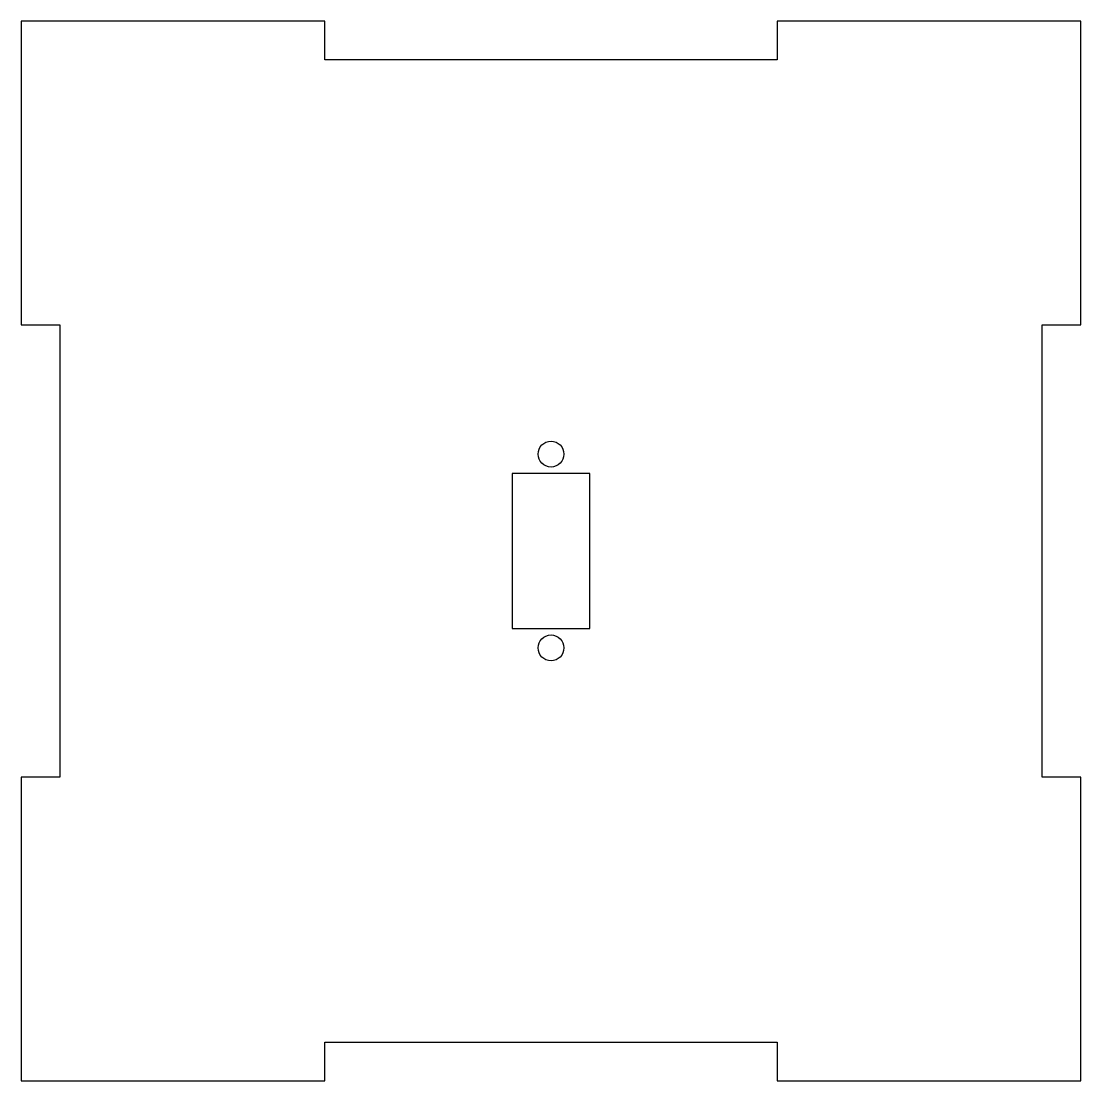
# Model space of a CAD drawing. Header units: millimetres. Extents: x -41 to 41, y -41 to 41.
import ezdxf

# ---------------------------------------------------------------- set-up
doc = ezdxf.new("R2010")
doc.units = ezdxf.units.MM

msp = doc.modelspace()

# ---------------------------------------------------------------- linework, layer by layer
at = {"color": 7, "linetype": 'Continuous', "lineweight": 25}
for p, q in [((-41, 41), (-41, 17.5)), ((-17.5, 41), (-41, 41)), ((-17.5, 38), (-17.5, 41)), ((17.5, 41), (17.5, 38)), ((41, 41), (17.5, 41)), ((41, 17.5), (41, 41)), ((17.5, 38), (-17.5, 38)), ((-41, 17.5), (-38, 17.5)), ((-38, 17.5), (-38, -17.5)), ((38, 17.5), (41, 17.5)), ((38, -17.5), (38, 17.5)), ((-3, 6), (-3, -6)), ((3, 6), (-3, 6)), ((3, -6), (3, 6)), ((-3, -6), (3, -6)), ((-41, -17.5), (-41, -41)), ((-38, -17.5), (-41, -17.5)), ((41, -17.5), (38, -17.5)), ((41, -41), (41, -17.5)), ((-17.5, -38), (17.5, -38)), ((-17.5, -41), (-17.5, -38)), ((17.5, -38), (17.5, -41)), ((-41, -41), (-17.5, -41)), ((17.5, -41), (41, -41))]:
    msp.add_line(p, q, dxfattribs=at)
for centre in [(0, 7.5), (0, -7.5)]:
    msp.add_circle(centre, 1, dxfattribs=at)

doc.saveas('drawing.dxf')
